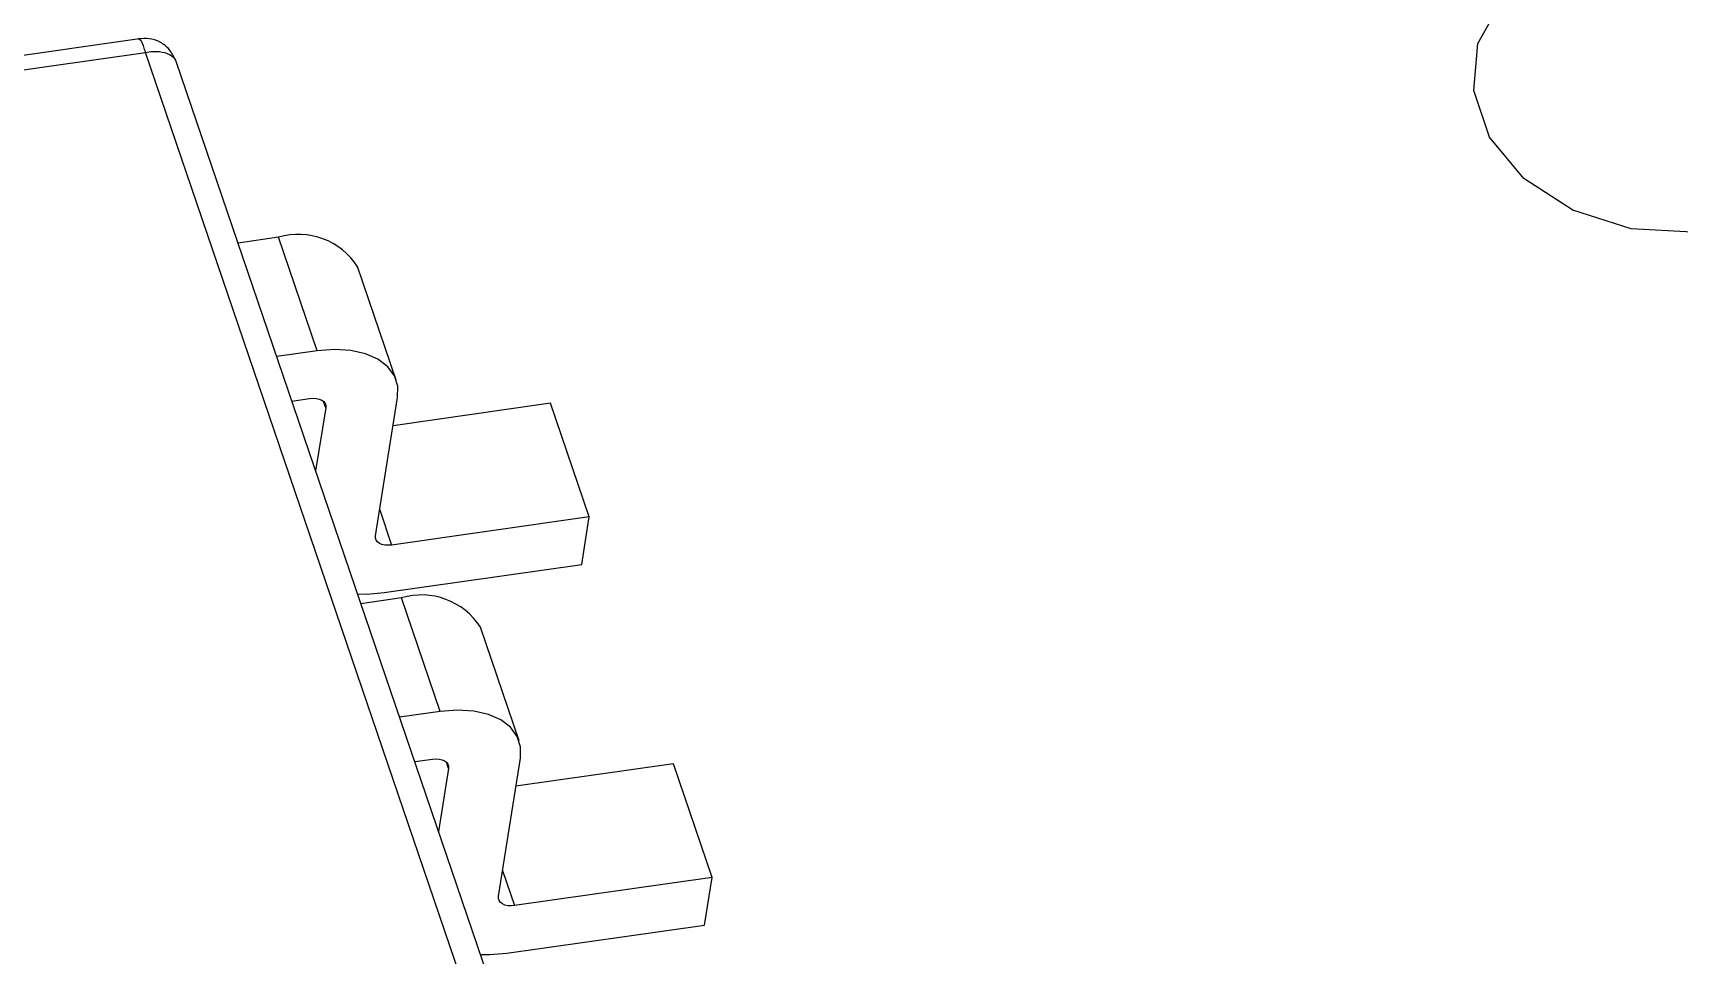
# Model space of a CAD drawing. Header units: millimetres. Extents: x 5 to 415, y 5 to 292.
# Drawn here: x 335.925 to 340.325, y 227.027 to 229.492 of the extents above; entities that cross this region are included whole.
import ezdxf

# ---------------------------------------------------------------- set-up
doc = ezdxf.new("R2010")
doc.units = ezdxf.units.MM

msp = doc.modelspace()

# ---------------------------------------------------------------- linework, layer by layer
at = {"color": 7, "linetype": 'Continuous', "lineweight": 25}
for p, q in [((336.2099, 229.4764), (333.2467, 229.0536)), ((333.271, 229.0182), (336.2253, 229.4398)), ((337.3854, 226.0354), (336.2253, 229.4398)), ((337.4723, 225.997), (336.3074, 229.4154)), ((336.5811, 228.9456), (336.4728, 228.9301)), ((336.6846, 228.642), (336.5811, 228.9456)), ((336.8958, 228.5635), (336.7924, 228.8671)), ((336.6846, 228.642), (336.5762, 228.6265)), ((336.6167, 228.5079), (336.6643, 228.5147)), ((336.8405, 228.1479), (336.8994, 228.5171)), ((336.7072, 228.4897), (336.6803, 228.3211)), ((337.3083, 228.502), (336.8874, 228.4419)), ((337.4118, 228.1984), (337.3083, 228.502)), ((337.4118, 228.1984), (336.8834, 228.123)), ((337.3915, 228.0711), (337.4118, 228.1984)), ((336.8631, 227.9957), (337.3915, 228.0711)), ((336.9096, 227.9816), (336.8013, 227.9662)), ((337.0131, 227.678), (336.9096, 227.9816)), ((337.2243, 227.5996), (337.1209, 227.9032)), ((337.0131, 227.678), (336.9047, 227.6626)), ((336.9451, 227.5439), (336.9928, 227.5507)), ((337.1689, 227.184), (337.2278, 227.5532)), ((337.0357, 227.5258), (337.0088, 227.3571)), ((337.6368, 227.538), (337.2158, 227.478)), ((337.7402, 227.2344), (337.6368, 227.538)), ((337.7402, 227.2344), (337.2119, 227.159)), ((337.7199, 227.1071), (337.7402, 227.2344)), ((337.1916, 227.0317), (337.7199, 227.1071))]:
    msp.add_line(p, q, dxfattribs=at)
at = {"color": 8, "linetype": 'Continuous', "lineweight": 25}
for p, q in [((336.7072, 228.4897), (336.7014, 228.5067)), ((336.8515, 228.2168), (336.8834, 228.123)), ((337.0357, 227.5258), (337.0299, 227.5428)), ((337.1799, 227.2529), (337.2119, 227.159))]:
    msp.add_line(p, q, dxfattribs=at)
at = {"color": 7, "linetype": 'Continuous', "lineweight": 25, "flags": 128}
for points in [[(340.7513, 229.4119), (340.7673, 229.285), (340.7295, 229.1644), (340.642, 229.0631), (340.5143, 228.9923), (340.3602, 228.9595), (340.1965, 228.9683), (340.0408, 229.0177), (339.9101, 229.1025), (339.8185, 229.2133), (339.7759, 229.3382), (339.787, 229.4637), (339.8505, 229.5762), (339.9596, 229.6634), (340.1024, 229.7159), (340.2635, 229.7281), (340.4254, 229.6986), (340.5706, 229.6305), (340.6833, 229.5314), (340.7513, 229.4119)], [(336.8994, 228.5171), (336.8997, 228.5475), (336.8908, 228.5754), (336.873, 228.5997), (336.847, 228.6196), (336.8137, 228.6342), (336.7746, 228.643), (336.731, 228.6456), (336.6846, 228.642)], [(336.6643, 228.5147), (336.6736, 228.5154), (336.6823, 228.5149), (336.6901, 228.5131), (336.6968, 228.5102), (336.702, 228.5062), (336.7055, 228.5014), (336.7073, 228.4958), (336.7072, 228.4897)], [(336.8834, 228.123), (336.8742, 228.1222), (336.8654, 228.1228), (336.8576, 228.1245), (336.8509, 228.1274), (336.8457, 228.1314), (336.8422, 228.1363), (336.8404, 228.1419), (336.8405, 228.1479)], [(336.7922, 227.9927), (336.8168, 227.992), (336.8631, 227.9957)], [(337.2278, 227.5532), (337.2282, 227.5836), (337.2193, 227.6115), (337.2015, 227.6358), (337.1754, 227.6557), (337.1422, 227.6703), (337.103, 227.679), (337.0594, 227.6817), (337.0131, 227.678)], [(336.9928, 227.5507), (337.002, 227.5515), (337.0108, 227.5509), (337.0186, 227.5492), (337.0252, 227.5463), (337.0304, 227.5423), (337.034, 227.5374), (337.0358, 227.5318), (337.0357, 227.5258)], [(337.2119, 227.159), (337.2026, 227.1583), (337.1939, 227.1588), (337.1861, 227.1606), (337.1794, 227.1635), (337.1742, 227.1675), (337.1707, 227.1724), (337.1689, 227.1779), (337.1689, 227.184)], [(337.1207, 227.0288), (337.1452, 227.0281), (337.1916, 227.0317)]]:
    msp.add_lwpolyline(points, dxfattribs=at)
at = {"color": 7, "linetype": 'Continuous', "lineweight": 25}
for centre in [(336.6348, 228.7663), (336.9632, 227.8024)]:
    msp.add_arc(centre, 0.1871, 32.5824, 106.6542, dxfattribs=at)
for points, knots in [([(336.3056, 229.419), (336.3009, 229.4289), (336.2917, 229.4482), (336.2656, 229.4684), (336.2355, 229.4783), (336.2159, 229.4766), (336.2064, 229.4758)], [0, 0, 0, 0, 0.268145, 0.523555, 0.768378, 1, 1, 1, 1]), ([(336.2253, 229.4398), (336.2321, 229.4409), (336.2453, 229.443), (336.2683, 229.4423), (336.2901, 229.436), (336.3056, 229.4227), (336.3084, 229.4114), (336.3096, 229.4062)], [0, 0, 0, 0, 0.156817, 0.30463, 0.572065, 0.803882, 1, 1, 1, 1])]:
    msp.add_open_spline(points, degree=3, knots=knots, dxfattribs=at)
at = {"color": 8, "linetype": 'Continuous', "lineweight": 25}
msp.add_open_spline([(336.2253, 229.4398), (336.2239, 229.4451), (336.2211, 229.4554), (336.2155, 229.469), (336.2103, 229.477), (336.2073, 229.4752), (336.2067, 229.4747)], degree=3, knots=[0, 0, 0, 0, 0.241246, 0.46864, 0.880059, 1, 1, 1, 1], dxfattribs=at)

doc.saveas('drawing.dxf')
